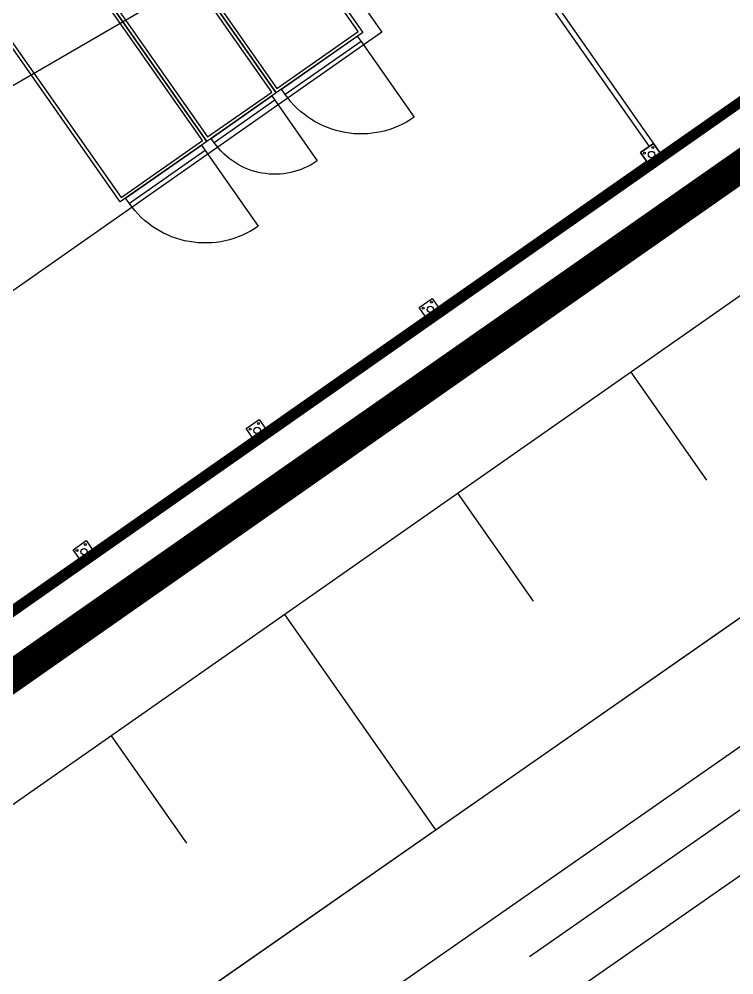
# Model space of a CAD drawing. Header units: millimetres. Extents: x 152904052 to 153933663, y 538271515 to 539240469.
# Drawn here: x 153468231 to 153474993, y 538572461 to 538581509 of the extents above; entities that cross this region are included whole.
import ezdxf

# ---------------------------------------------------------------- set-up
doc = ezdxf.new("R2010")
doc.units = ezdxf.units.MM
for name, color, linetype in [('FENC', 7, 'Continuous'), ('POWR', 5, 'Continuous'), ('SCHM', 9, 'Continuous')]:
    doc.layers.add(name, color=color, linetype=linetype)

msp = doc.modelspace()

# ---------------------------------------------------------------- linework, layer by layer
at = {"layer": 'FENC', "color": 8}
for p, q in [((153469687, 538586823.1), (153474318.7, 538580208.4)), ((153469689.1, 538586732.9), (153474191.7, 538580302.6)), ((153474171.9, 538580288.8), (153474109.8, 538580245.2)), ((153474109.8, 538580245.2), (153474195.8, 538580122.4)), ((153474195.8, 538580122.4), (153474109.8, 538580245.2)), ((153455784.3, 538567230.5), (153474257.9, 538580165.9)), ((153455816.4, 538567314), (153474167.1, 538580163.3)), ((153474257.9, 538580165.9), (153474195.8, 538580122.4)), ((153472102.5, 538578656.6), (153472016.4, 538578779.5)), ((153472164.6, 538578700.1), (153472102.5, 538578656.6)), ((153470464.8, 538577509.9), (153470378.8, 538577632.8)), ((153470527, 538577553.4), (153470464.8, 538577509.9)), ((153468827.2, 538576363.3), (153468741.2, 538576486.1)), ((153468889.4, 538576406.8), (153468827.2, 538576363.3))]:
    msp.add_line(p, q, dxfattribs=at)
for points in [[(153474195.8, 538580122.4), (153474318.7, 538580208.4), (153474232.6, 538580331.3), (153474109.8, 538580245.2)], [(153474109.8, 538580245.2), (153474232.6, 538580331.3), (153474318.7, 538580208.4), (153474195.8, 538580122.4)], [(153472016.4, 538578779.5), (153472139.3, 538578865.5), (153472225.3, 538578742.6), (153472102.5, 538578656.6)], [(153470378.8, 538577632.8), (153470501.7, 538577718.8), (153470587.7, 538577596), (153470464.8, 538577509.9)], [(153468741.2, 538576486.1), (153468864.1, 538576572.2), (153468950.1, 538576449.3), (153468827.2, 538576363.3)]]:
    msp.add_lwpolyline(points, close=True, dxfattribs=at)
for centre, radius in [((153474147.2, 538580238.6), 9.49), ((153474147.2, 538580238.6), 9.49), ((153474214.2, 538580226.8), 30), ((153474214.2, 538580226.8), 30), ((153474214.2, 538580226.8), 30), ((153474214.2, 538580226.8), 30), ((153474226, 538580293.8), 9.49), ((153474226, 538580293.8), 9.49), ((153474281.2, 538580215), 9.49), ((153474281.2, 538580215), 9.49), ((153474202.4, 538580159.8), 9.49), ((153474202.4, 538580159.8), 9.49), ((153472053.9, 538578772.9), 9.49), ((153472120.9, 538578761.1), 30), ((153472120.9, 538578761.1), 30), ((153472132.7, 538578828.1), 9.49), ((153472109.1, 538578694.1), 9.49), ((153472187.9, 538578749.2), 9.49), ((153470495.1, 538577681.4), 9.49), ((153470416.3, 538577626.2), 9.49), ((153470483.3, 538577614.4), 30), ((153470483.3, 538577614.4), 30), ((153470550.3, 538577602.6), 9.49), ((153470471.5, 538577547.4), 9.49), ((153468857.5, 538576534.7), 9.49), ((153468778.7, 538576479.5), 9.49), ((153468845.7, 538576467.7), 30), ((153468845.7, 538576467.7), 30), ((153468912.7, 538576455.9), 9.49), ((153468833.8, 538576400.7), 9.49)]:
    msp.add_circle(centre, radius, dxfattribs=at)
at = {"layer": 'POWR', "color": 7}
msp.add_lwpolyline([(153469780.4, 538584074.6), (153471663.2, 538581385.6), (153446937.2, 538564042.2), (153445040.3, 538566751.3), (153469780.4, 538584074.6)], dxfattribs=at)
for points in [[(153469760.8, 538583841.1), (153471481.5, 538581383.6), (153470662.4, 538580810), (153468941.6, 538583267.5)], [(153471439.7, 538581391), (153469752.6, 538583800.5), (153468982.6, 538583261.4), (153470669.7, 538580851.8)], [(153468941.6, 538583267.5), (153470662.4, 538580810), (153470007, 538580351.2), (153468286.3, 538582808.6)], [(153470620.6, 538580817.4), (153468933.4, 538583226.9), (153468327.2, 538582802.5), (153470014.4, 538580393)], [(153468286.3, 538582808.6), (153470007, 538580351.2), (153469187.9, 538579777.6), (153467467.2, 538582235.1)], [(153469965.2, 538580358.5), (153468278, 538582768), (153467508.1, 538582228.9), (153469195.3, 538579819.4)], [(153471466.2, 538581296.6), (153470749.4, 538580794.7), (153470713.6, 538580845.9), (153471430.3, 538581347.8)], [(153470650.1, 538580740.4), (153470076.7, 538580338.9), (153470048, 538580379.9), (153470621.4, 538580781.4)], [(153469991.7, 538580264.1), (153469274.9, 538579762.3), (153469239.1, 538579813.4), (153469955.8, 538580315.3)]]:
    msp.add_lwpolyline(points, close=True, dxfattribs=at)
for points in [[(153471466.2, 538581296.6), (153471968, 538580579.8, -0.414214), (153470749.4, 538580794.7)], [(153470650.1, 538580740.4), (153471051.6, 538580167, -0.414214), (153470076.7, 538580338.9)], [(153469991.7, 538580264.1), (153470493.6, 538579547.4, -0.414214), (153469274.9, 538579762.3)]]:
    msp.add_lwpolyline(points, format="xyb", dxfattribs=at)
at = {"layer": 'SCHM'}
for p, q in [((153447653.7, 538556740.9), (153501257.3, 538594112.2)), ((153448225.8, 538555920.7), (153501844.5, 538593303.3)), ((153448799.4, 538555101.6), (153503195.3, 538593026)), ((153474018, 538578166.7), (153474734.4, 538577143.6)), ((153472379.7, 538577019.6), (153473095, 538575998.1)), ((153470741.4, 538575872.4), (153472169.6, 538573832.9)), ((153469103.1, 538574725.3), (153469816, 538573707.2))]:
    msp.add_line(p, q, dxfattribs=at)
for points in [[(153309206.5, 538922882.6), (153362041.8, 538959878.3), (153517431.3, 538737959.2), (153500636.4, 538637005.7), (153497846.8, 538615992.3), (153507779.6, 538601806.8), (153445728.8, 538558358.4)], [(153436402.5, 538589589.5), (153437311.5, 538586639.5), (153440093.5, 538583972.5), (153445260.5, 538580965.5), (153454289.5, 538579092.5), (153460138.5, 538579433.5), (153467139.5, 538580285.5), (153471897.5, 538583044.6), (153474644.5, 538585391.6), (153477152.5, 538588096.6), (153480138.5, 538591359.6)], [(153473060.9, 538572634.8), (153480438.9, 538577780.2)]]:
    msp.add_lwpolyline(points, dxfattribs=at)
at = {"layer": 'SCHM', "const_width": 300}
msp.add_lwpolyline([(153516377.8, 538737720.2), (153499645.1, 538637137.3), (153487684.3, 538628762.3), (153506386.8, 538602052.4), (153445810.6, 538559636.4), (153427681.5, 538585527.4, 0.414146), (153426288.9, 538585772.8), (153424446.1, 538584482.4, 0.414214), (153424200.5, 538583089.7), (153443870.2, 538554998.6, 0.40888), (153452912.1, 538553398.1), (153485721, 538576279.9), (153508667.6, 538588016.3)], format="xyb", dxfattribs=at)
at = {"layer": 'SCHM', "const_width": 100}
msp.add_lwpolyline([(153445933.3, 538560332.8), (153505690.5, 538602175.2), (153498536.4, 538612392.3)], dxfattribs=at)
at = {"layer": 'SCHM'}
msp.add_lwpolyline([(153501701.1, 538594421.6), (153447653.7, 538556740.9, -0.125139), (153445975.2, 538556176.2), (153445565.5, 538555889.3)], format="xyb", dxfattribs=at)

doc.saveas('drawing.dxf')
